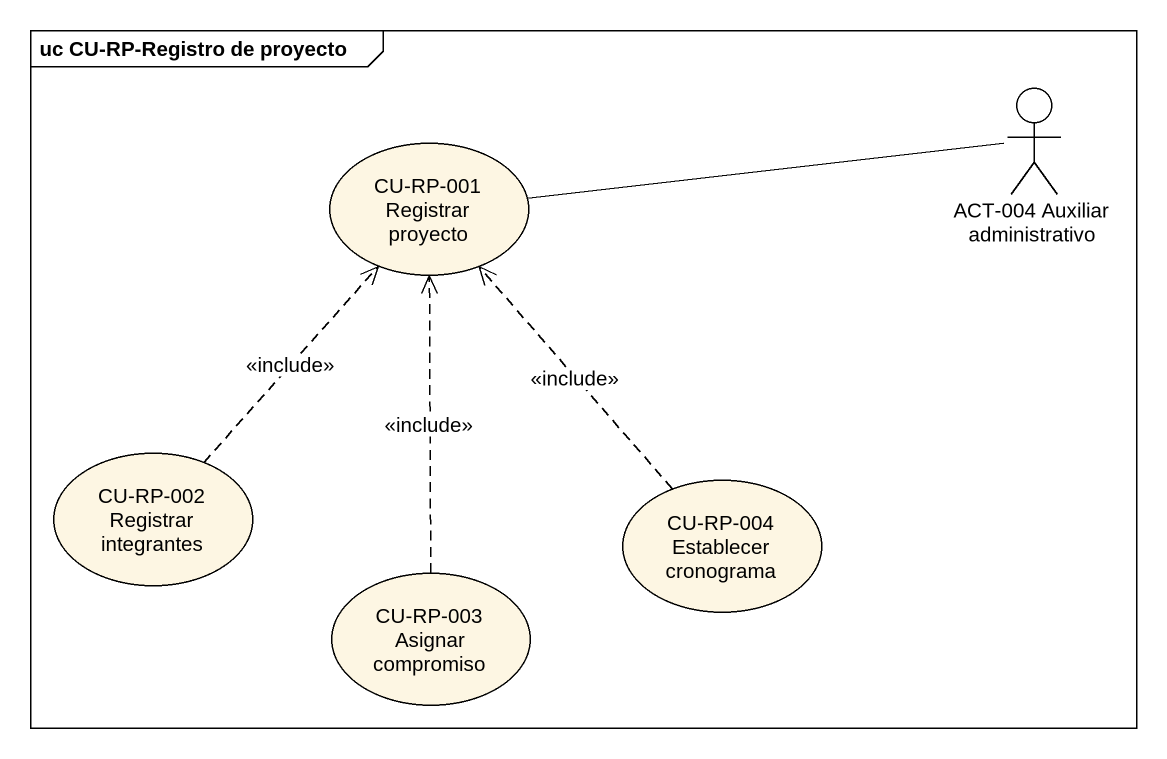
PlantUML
@startuml
mainframe uc CU-RP-Registro de proyecto
actor "ACT-004 Auxiliar administrativo" as ACT_004_Auxiliar
usecase "CU-RP-001 Registrar proyecto" as CU_RP_001_Registrar_proyecto
usecase "CU-RP-002 Registrar integrantes" as CU_RP_002_Registrar
usecase "CU-RP-004 Establecer cronograma" as CU_RP_004_Establecer
usecase "CU-RP-003 Asignar compromiso" as CU_RP_003_Asignar_compromiso
ACT_004_Auxiliar -left- CU_RP_001_Registrar_proyecto
CU_RP_002_Registrar .up.> CU_RP_001_Registrar_proyecto : <<include>>
CU_RP_004_Establecer .up.> CU_RP_001_Registrar_proyecto : <<include>>
CU_RP_003_Asignar_compromiso .up.> CU_RP_001_Registrar_proyecto : <<include>>
@enduml
